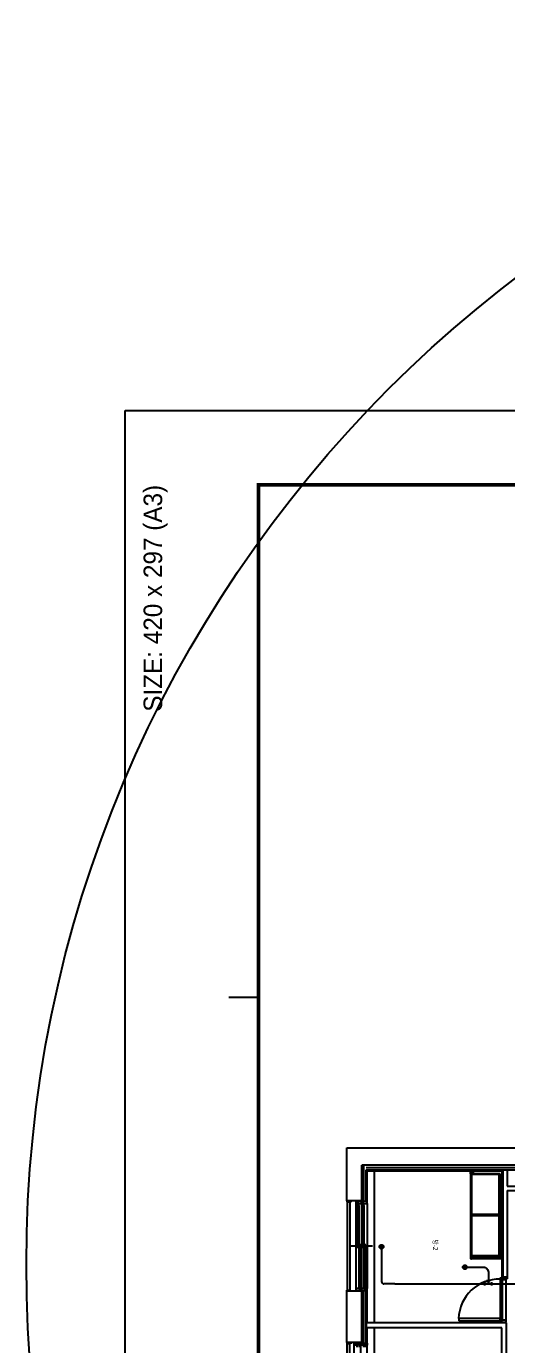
# Model space of a CAD drawing. Header units: millimetres. Extents: x 238075 to 303070, y -258150 to -205841.
# Drawn here: x 238075 to 247803, y -232482 to -205841 of the extents above; entities that cross this region are included whole.
import ezdxf
from ezdxf.enums import TextEntityAlignment as Align

# ---------------------------------------------------------------- set-up
doc = ezdxf.new("R2010")
doc.units = ezdxf.units.MM
doc.header["$LTSCALE"] = 200
for name, color, linetype in [('-소화(SP가지관)', 3, 'Continuous'), ('-소화(SP헤드하향)', 2, 'Continuous'), ('L4', 4, 'Continuous'), ('SHEET', 7, 'Continuous'), ('SP 후렉시블', 7, 'Continuous'), ('아파트', 253, 'Continuous')]:
    doc.layers.add(name, color=color, linetype=linetype)
doc.layers.add('AREA', color=161, linetype='Continuous', plot=False)
doc.styles.get("Standard").update_dxf_attribs({"font": 'Dotum.ttf'})
doc.styles.add('맑은고딕', font='malgun.ttf', dxfattribs={"width": 0.8})
doc.linetypes.add('BATTING', pattern='A,0.0001,-0.1,[134,ltypeshp.shx,S=0.1,R=0,X=-0.1,Y=0],-0.2,[134,ltypeshp.shx,S=0.1,R=180,X=0.1,Y=0],-0.1', length=0.4001)

# ---------------------------------------------------------------- blocks, each defined once
blk = doc.blocks.new('A&C시트(A3)')
at = {"layer": 'SHEET', "color": 8}
blk.add_lwpolyline([(0, 29700), (42000, 29700), (42000, 0), (0, 0)], close=True, dxfattribs=at)
at = {"layer": 'SHEET', "const_width": 50}
blk.add_lwpolyline([(1800, 28700), (41000, 28700), (41000, 1000), (1800, 1000)], close=True, dxfattribs=at)
at = {"layer": 'SHEET', "color": 8}
blk.add_lwpolyline([(1800, 21800), (1400, 21800)], dxfattribs=at)
at = {"layer": 'AREA', "color": 8, "ltscale": 0.5}
blk.add_text('SIZE: 420 x 297 (A3)', height=250, rotation=90, dxfattribs=at).set_placement((500, 28700), align=Align.RIGHT)
blk = doc.blocks.new('A$C39172136')
at = {"layer": '-소화(SP헤드하향)'}
blk.add_hatch(color=0, dxfattribs=at).paths.add_polyline_path([(0, -42, -1), (0, 42, -1)])
at = {"layer": '-소화(SP헤드하향)', "color": 0}
blk.add_circle((0, 0), 42, dxfattribs=at)
blk = doc.blocks.new('A$C1978247E')
at = {"color": 0}
for p, q in [((-94, -45), (-94, 45)), ((94, 0), (-94, 0)), ((-45, 90), (45, 90)), ((0, 0), (0, 90)), ((94, -45), (94, 45))]:
    blk.add_line(p, q, dxfattribs=at)

msp = doc.modelspace()

# ---------------------------------------------------------------- linework, layer by layer
at = {"layer": '-소화(SP가지관)', "color": 6}
for p, q in [((245526, -231236, 54985), (248573, -231236, 54985)), ((247413, -231116, 54985), (247413, -231236, 54985))]:
    msp.add_line(p, q, dxfattribs=at)
for p, q in [((245253, -230528, 54985), (245253, -231186, 54985)), ((245526, -231236, 54985), (245303, -231236, 54985))]:
    msp.add_line(p, q)
msp.add_arc((245303, -231186, 54985), 50, 180, 270)
at = {"layer": 'L4'}
for p, q in [((244553, -228491, 54985), (251153, -228491, 54985)), ((244553, -228841, 54985), (244553, -228491, 54985)), ((244553, -229561, 54985), (244553, -228841, 54985)), ((251003, -228841, 54985), (244853, -228841, 54985)), ((244853, -229561, 54985), (244853, -228841, 54985)), ((244898, -229571), (244898, -228841)), ((244943, -228886), (251003, -228886)), ((244943, -229571), (244943, -228931)), ((244943, -228931), (250943, -228931)), ((244953, -229571), (244953, -228941)), ((244953, -228941), (247703, -228941)), ((244963, -228951), (247683, -228951)), ((244963, -229571), (244963, -228951)), ((245113, -232021), (245113, -228951)), ((247053, -229011), (247053, -228961)), ((247053, -228961), (247073, -228961)), ((247073, -229011), (247053, -229011)), ((247071, -229013), (247053, -229013)), ((247053, -229013), (247053, -229844)), ((247071, -229844), (247071, -229013)), ((247073, -228961), (247073, -229011)), ((247073, -228993), (247123, -229011)), ((247073, -228993), (247073, -229011)), ((247123, -228993), (247073, -228993)), ((247073, -229011), (247073, -229846)), ((247653, -229011), (247073, -229011)), ((247073, -229011), (247123, -229011)), ((247653, -229029), (247073, -229029)), ((247123, -229011), (247123, -228993)), ((247633, -229832), (247633, -229025)), ((247633, -229025), (247637, -229025)), ((247637, -229025), (247637, -229832)), ((247653, -229846), (247653, -229011)), ((247683, -228951), (247683, -231111)), ((247703, -228931), (247703, -231101)), ((247703, -228931), (247793, -228931)), ((247793, -228931), (247793, -229261)), ((247793, -229261), (250263, -229261)), ((247793, -229351), (250173, -229351)), ((247793, -229351), (247793, -231101)), ((244853, -229561, 54985), (244553, -229561, 54985)), ((244553, -229561), (244553, -229566)), ((244651, -229561), (244553, -229561)), ((244553, -229566), (244553, -229578)), ((244619, -229566), (244553, -229566)), ((244553, -229566), (244651, -229566)), ((244553, -229578), (244619, -229578)), ((244556, -229578), (244556, -231364)), ((244616, -229578), (244616, -231364)), ((244619, -229578), (244619, -229566)), ((244651, -229566), (244651, -229561)), ((244848, -229571), (244733, -229571)), ((244733, -229571), (244733, -229611)), ((244733, -229611), (244733, -231331)), ((244733, -229611), (244762, -229611)), ((244762, -229611), (244762, -229601)), ((244762, -229601), (244798, -229601)), ((244762, -229601), (244762, -229651)), ((244798, -229601), (244762, -229601)), ((244798, -229601), (244798, -229611)), ((244798, -229651), (244798, -229601)), ((244798, -229611), (244848, -229611)), ((244963, -229571), (244848, -229571)), ((244848, -229571), (244848, -229611)), ((244848, -229611), (244848, -229571)), ((244848, -229611), (244848, -231331)), ((244848, -229611), (244862, -229611)), ((244862, -229611), (244862, -229601)), ((244862, -229601), (244898, -229601)), ((244862, -229601), (244862, -229651)), ((244898, -229601), (244862, -229601)), ((244898, -229601), (244898, -229611)), ((244898, -229651), (244898, -229601)), ((244898, -229611), (244963, -229611)), ((244963, -229611), (244963, -229571)), ((244963, -229611), (244963, -231331)), ((247053, -229429), (247071, -229429)), ((244762, -229651), (244762, -230446)), ((244762, -229651), (244798, -229651)), ((244780, -229651), (244780, -230446)), ((244798, -229651), (244798, -230446)), ((244862, -229651), (244862, -230446)), ((244862, -229651), (244898, -229651)), ((244880, -229651), (244880, -230446)), ((244898, -229651), (244898, -230446)), ((247053, -229844), (247071, -229844)), ((247071, -229848), (247053, -229848)), ((247053, -229848), (247053, -230679)), ((247071, -230679), (247071, -229848)), ((247073, -229828), (247653, -229828)), ((247073, -229846), (247073, -230681)), ((247653, -229846), (247073, -229846)), ((247073, -229846), (247653, -229846)), ((247653, -229864), (247073, -229864)), ((247637, -229832), (247633, -229832)), ((247633, -230667), (247633, -229860)), ((247633, -229860), (247637, -229860)), ((247637, -229860), (247637, -230667)), ((247653, -230681), (247653, -229846)), ((247053, -230264), (247071, -230264)), ((245073, -230471), (244623, -230471)), ((244762, -230446), (244762, -230496)), ((244798, -230446), (244762, -230446)), ((244762, -230496), (244798, -230496)), ((244798, -230446), (244798, -230496)), ((244834, -230446), (244798, -230446)), ((244798, -230496), (244798, -230446)), ((244798, -230496), (244798, -231291)), ((244798, -230496), (244834, -230496)), ((244816, -230496), (244816, -231291)), ((244834, -230496), (244834, -230446)), ((244834, -230496), (244834, -231291)), ((244862, -230446), (244862, -230496)), ((244898, -230446), (244862, -230446)), ((244862, -230496), (244898, -230496)), ((244898, -230446), (244898, -230496)), ((244934, -230446), (244898, -230446)), ((244898, -230496), (244898, -230446)), ((244898, -230496), (244898, -231291)), ((244898, -230496), (244934, -230496)), ((244916, -230496), (244916, -231291)), ((244934, -230496), (244934, -230446)), ((244934, -230496), (244934, -231291)), ((247053, -230679), (247071, -230679)), ((247073, -230681), (247053, -230681)), ((247053, -230681), (247053, -230731)), ((247073, -230663), (247653, -230663)), ((247073, -230713), (247123, -230681)), ((247073, -230681), (247653, -230681)), ((247073, -230731), (247073, -230681)), ((247073, -230713), (247073, -230681)), ((247073, -230681), (247123, -230681)), ((247123, -230681), (247123, -230713)), ((247322, -230713), (247372, -230681)), ((247322, -230713), (247322, -230681)), ((247322, -230681), (247372, -230681)), ((247372, -230681), (247372, -230713)), ((247603, -230713), (247653, -230681)), ((247603, -230713), (247603, -230681)), ((247603, -230681), (247653, -230681)), ((247637, -230667), (247633, -230667)), ((247653, -230681), (247653, -230713)), ((247053, -230731), (247073, -230731)), ((247073, -230731), (247073, -230713)), ((247073, -230713), (247673, -230713)), ((247123, -230713), (247073, -230713)), ((247673, -230731), (247073, -230731)), ((247372, -230713), (247322, -230713)), ((247653, -230713), (247603, -230713)), ((247673, -230713), (247673, -230731)), ((247653, -231141), (247653, -231111)), ((247653, -231111), (247773, -231111)), ((247698, -231141), (247653, -231141)), ((247653, -231141), (247653, -231981)), ((247698, -231141), (247653, -231141)), ((247698, -231981), (247698, -231141)), ((247698, -231156), (247698, -231141)), ((247773, -231156), (247698, -231156)), ((247793, -231101), (247703, -231101)), ((247773, -231111), (247773, -231156)), ((247813, -231121), (247773, -231121)), ((247773, -231966), (247773, -231156)), ((244553, -231376), (244553, -231364)), ((244553, -231364), (244619, -231364)), ((244619, -231376), (244553, -231376)), ((244553, -231381), (244553, -231376)), ((244553, -231376), (244651, -231376)), ((244853, -231381, 54985), (244553, -231381, 54985)), ((244553, -232421, 54985), (244553, -231381, 54985)), ((244651, -231381), (244553, -231381)), ((244619, -231364), (244619, -231376)), ((244651, -231376), (244651, -231381)), ((244798, -231331), (244733, -231331)), ((244733, -231331), (244733, -231371)), ((244733, -231371), (244848, -231371)), ((244834, -231291), (244798, -231291)), ((244798, -231291), (244798, -231341)), ((244798, -231341), (244798, -231331)), ((244834, -231341), (244798, -231341)), ((244798, -231341), (244834, -231341)), ((244834, -231341), (244834, -231291)), ((244848, -231331), (244834, -231331)), ((244834, -231331), (244834, -231341)), ((244898, -231331), (244848, -231331)), ((244848, -231331), (244848, -231371)), ((244848, -231371), (244848, -231331)), ((244848, -231371), (244963, -231371)), ((244853, -232421, 54985), (244853, -231381, 54985)), ((244934, -231291), (244898, -231291)), ((244898, -231291), (244898, -231341)), ((244898, -231341), (244898, -231331)), ((244934, -231341), (244898, -231341)), ((244898, -231341), (244934, -231341)), ((244898, -232431), (244898, -231371)), ((244934, -231341), (244934, -231291)), ((244963, -231331), (244934, -231331)), ((244934, -231331), (244934, -231341)), ((244943, -232431), (244943, -231371)), ((244953, -232431), (244953, -231371)), ((244963, -231371), (244963, -231331)), ((244963, -232021), (244963, -231371)), ((247783, -232021), (244963, -232021)), ((247653, -231936), (246813, -231936)), ((246813, -231936), (246813, -231981)), ((246813, -231981), (247653, -231981)), ((247653, -231981), (247653, -231936)), ((247653, -231981), (247698, -231981)), ((247653, -231981), (247653, -232011)), ((247698, -231981), (247653, -231981)), ((247653, -232011), (247773, -232011)), ((247773, -231966), (247698, -231966)), ((247698, -231966), (247698, -231981)), ((247773, -232011), (247773, -231966)), ((247783, -233621), (247783, -232021)), ((247683, -232121), (244963, -232121)), ((244963, -232431), (244963, -232121)), ((245113, -234541), (245113, -232121)), ((247683, -233621), (247683, -232121)), ((244853, -232421, 54985), (244553, -232421, 54985)), ((244553, -232421), (244553, -232426)), ((244651, -232421), (244553, -232421)), ((244553, -232426), (244553, -232438)), ((244619, -232426), (244553, -232426)), ((244553, -232426), (244651, -232426)), ((244553, -232438), (244619, -232438)), ((244556, -233924), (244556, -232438)), ((244616, -233924), (244616, -232438)), ((244619, -232438), (244619, -232426)), ((244651, -232426), (244651, -232421))]:
    msp.add_line(p, q, dxfattribs=at)
at = {"layer": 'L4', "extrusion": (0, 0, -1)}
for p, q in [((244703, -232471), (244703, -232431)), ((244703, -232431), (244833, -232431)), ((244703, -233891), (244703, -232471)), ((244763, -232471), (244703, -232471)), ((244763, -232461), (244763, -232471)), ((244799, -232461), (244763, -232461)), ((244763, -232511), (244763, -232461)), ((244763, -232461), (244799, -232461)), ((244799, -232471), (244799, -232461)), ((244799, -232461), (244799, -232511)), ((244833, -232471), (244799, -232471)), ((244833, -232471), (244833, -232431)), ((244833, -232431), (244963, -232431)), ((244833, -232431), (244833, -232471)), ((244833, -233891), (244833, -232471)), ((244833, -233891), (244833, -232471)), ((244893, -232471), (244833, -232471)), ((244893, -232461), (244893, -232471)), ((244929, -232461), (244893, -232461)), ((244893, -232511), (244893, -232461)), ((244893, -232461), (244929, -232461)), ((244929, -232471), (244929, -232461)), ((244929, -232461), (244929, -232511)), ((244963, -232471), (244929, -232471)), ((244963, -232431), (244963, -232471)), ((244963, -233891), (244963, -232471))]:
    msp.add_line(p, q, dxfattribs=at)
at = {"layer": 'L4'}
msp.add_arc((247630, -231959), 818, 88.4234, 178.4234, dxfattribs=at)
at = {"layer": 'SP 후렉시블', "linetype": 'BATTING', "ltscale": 5, "elevation": 54985}
msp.add_lwpolyline([(246938, -230898), (247313, -230898, -0.414214), (247413, -230998), (247413, -231116), (247413, -231146)], format="xyb", dxfattribs=at)
at = {"layer": '아파트'}
msp.add_circle((263075, -230841, 54985), 25000, dxfattribs=at)

# ---------------------------------------------------------------- block references
at = {"layer": '-소화(SP가지관)', "color": 2, "ltscale": 0.25, "xscale": 0.773119999980927, "yscale": 0.773119999980927, "zscale": 0.773119999980927}
msp.add_blockref('A$C1978247E', (247413, -231236, 54985), dxfattribs=at)
at = {"layer": '-소화(SP헤드하향)', "ltscale": 0.2, "rotation": 270}
msp.add_blockref('A$C39172136', (245253, -230486, 54985), dxfattribs=at)
at = {"layer": '-소화(SP헤드하향)', "ltscale": 0.2}
msp.add_blockref('A$C39172136', (246938, -230898, 54985), dxfattribs=at)
at = {"xscale": 1.5, "yscale": 1.5, "zscale": 1.5}
msp.add_blockref('A&C시트(A3)', (240070, -258150, 54985), dxfattribs=at)

# ---------------------------------------------------------------- texts
at = {"layer": 'L4', "style": '맑은고딕', "width": 0.8}
msp.add_text('방-2', height=100, rotation=270, dxfattribs=at).set_placement((246344, -230451), align=Align.MIDDLE_CENTER)

doc.saveas('drawing.dxf')
